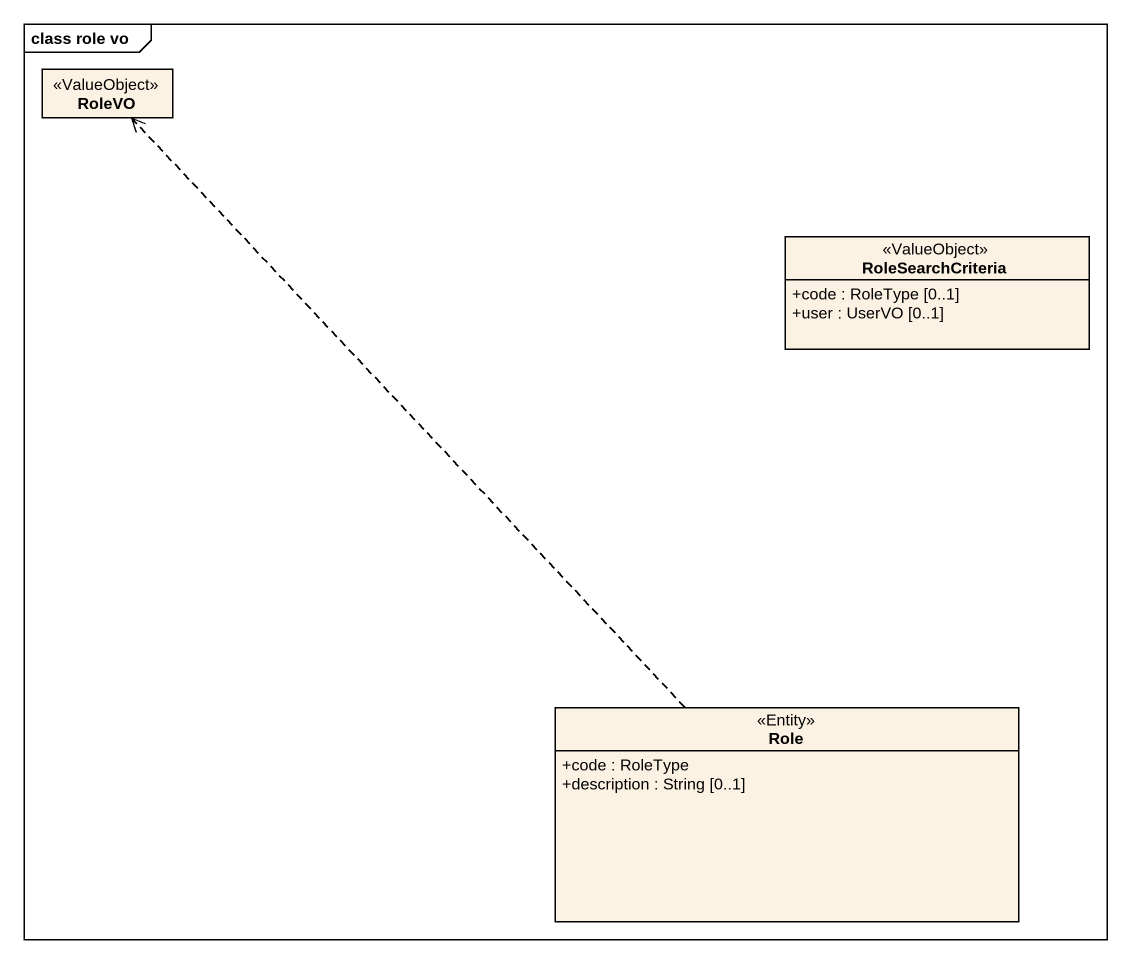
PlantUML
@startuml
mainframe class role vo
hide circle
hide empty members
skinparam classAttributeIconSize 0
class RoleVO <<ValueObject>>
class RoleSearchCriteria <<ValueObject>> {
  +code : RoleType [0..1]
  +user : UserVO [0..1]
}
class Role <<Entity>> {
  +code : RoleType
  +description : String [0..1]
}
Role .up.> RoleVO
@enduml
